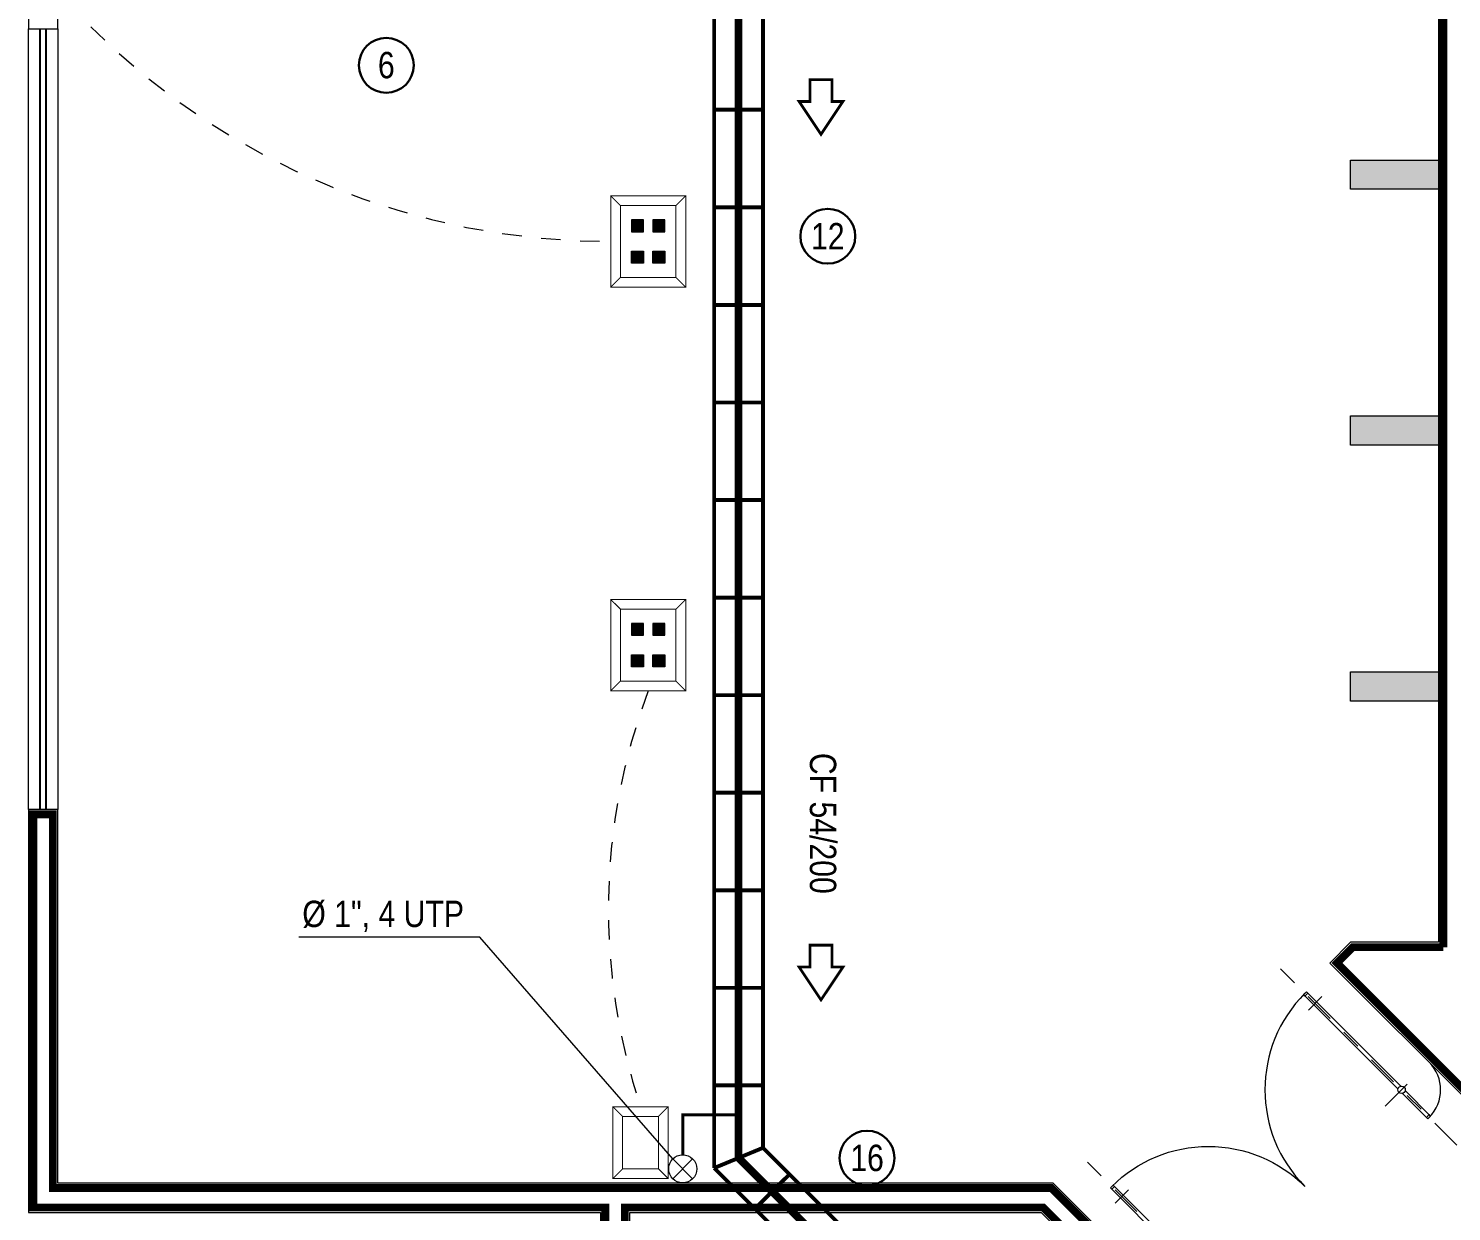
# Model space of a CAD drawing. Header units: millimetres. Extents: x 0 to 99.3, y 0 to 70.2.
# Drawn here: x 17.56 to 24.85, y 32.04 to 38.11 of the extents above; entities that cross this region are included whole.
import ezdxf

# ---------------------------------------------------------------- set-up
doc = ezdxf.new("R2010")
doc.units = ezdxf.units.MM
doc.linetypes.add('CENTER', pattern=[50.8, 31.75, -6.35, 6.35, -6.35])
doc.linetypes.add('DASHED', pattern=[0.75, 0.5, -0.25])
for name, color, linetype, lineweight in [('ARQUITECTÓNICO', 152, 'Continuous', 0), ('CRISTAL', 4, 'Continuous', 0), ('INST. VOZ Y DATOS', 40, 'Continuous', 0), ('TABLAROCA', 33, 'Continuous', 0), ('TEXTOS INST. VOZ Y DATOS', 1, 'Continuous', 0)]:
    doc.layers.add(name, color=color, linetype=linetype, lineweight=lineweight)
doc.layers.add('VENTANAS', color=3, linetype='Continuous')
doc.styles.add('75', font='ARIALN.TTF', dxfattribs={"height": 0.135})

# ---------------------------------------------------------------- blocks, each defined once
blk = doc.blocks.new('gjyti67')
at = {"layer": 'CRISTAL', "color": 8, "linetype": 'CENTER', "ltscale": 0.005}
for p, q in [((148.5715, -45.5337), (148.5715, -45.7714)), ((148.1715, -45.6525), (149.4715, -45.6525))]:
    blk.add_line(p, q, dxfattribs=at)
at = {"layer": 'CRISTAL', "color": 8}
blk.add_line((149.1981, -45.6037), (149.1981, -45.7013), dxfattribs=at)
at = {"layer": 'CRISTAL'}
for p, q in [((148.3715, -45.6425), (148.5555, -45.6425)), ((148.3715, -45.6625), (148.5555, -45.6625)), ((148.3815, -45.6625), (148.3815, -45.6425)), ((148.5875, -45.6425), (149.2715, -45.6425)), ((148.5875, -45.6625), (149.2715, -45.6625)), ((149.2615, -45.6625), (149.2615, -45.6425))]:
    blk.add_line(p, q, dxfattribs=at)
for points in [[(148.3715, -45.6625), (148.3815, -45.6625), (148.3815, -45.6425), (148.3715, -45.6425)], [(149.2715, -45.6625), (149.2615, -45.6625), (149.2615, -45.6425), (149.2715, -45.6425)]]:
    blk.add_lwpolyline(points, close=True, dxfattribs=at)
blk.add_circle((148.5715, -45.6525), 0.0189, dxfattribs=at)
for radius, start, end in [(0.7, 360, 90), (0.2, 180, 270)]:
    blk.add_arc((148.5715, -45.6525), radius, start, end, dxfattribs=at)

msp = doc.modelspace()

# ---------------------------------------------------------------- hatches: boundary and pattern name
at = {"layer": 'INST. VOZ Y DATOS'}
for points in [[(20.7099, 37.1263), (20.6496, 37.1263), (20.6496, 37.066), (20.7099, 37.066)], [(20.8193, 37.1263), (20.759, 37.1263), (20.759, 37.066), (20.8193, 37.066)], [(20.7099, 36.9052), (20.6496, 36.9052), (20.6496, 36.9655), (20.7099, 36.9655)], [(20.8193, 36.9052), (20.759, 36.9052), (20.759, 36.9655), (20.8193, 36.9655)], [(20.7099, 35.0578), (20.6496, 35.0578), (20.6496, 34.9975), (20.7099, 34.9975)], [(20.8193, 35.0578), (20.759, 35.0578), (20.759, 34.9975), (20.8193, 34.9975)], [(20.7099, 34.8367), (20.6496, 34.8367), (20.6496, 34.897), (20.7099, 34.897)], [(20.8193, 34.8367), (20.759, 34.8367), (20.759, 34.897), (20.8193, 34.897)]]:
    msp.add_hatch(color=256, dxfattribs=at).paths.add_polyline_path(points)
at = {"layer": 'TABLAROCA'}
for points in [[(24.3331, 37.4333), (24.3331, 37.2833), (24.7831, 37.2833), (24.7831, 37.4333)], [(24.3331, 36.1219), (24.3331, 35.9719), (24.7831, 35.9719), (24.7831, 36.1219)], [(24.3331, 34.8105), (24.3331, 34.6605), (24.7831, 34.6605), (24.7831, 34.8105)]]:
    msp.add_hatch(color=256, dxfattribs=at).paths.add_polyline_path(points)

# ---------------------------------------------------------------- linework, layer by layer
at = {"layer": 'ARQUITECTÓNICO'}
for points in [[(26.5786, 43.4202), (24.194, 43.4202), (24.194, 43.2702), (24.194, 42.9702), (24.344, 42.9702), (24.344, 43.2702), (24.7831, 43.2702), (24.7831, 40.131), (24.3331, 40.131), (24.3331, 39.981), (24.7831, 39.981), (24.7831, 33.4242)], [(20.6401, 32.1902), (17.7095, 32.1902), (17.7095, 34.1052), (17.5595, 34.1052), (17.5595, 32.0402), (20.4901, 32.0402), (20.4901, 29.612), (23.525, 29.612), (23.525, 29.612), (23.675, 29.612), (23.675, 29.612), (23.675, 29.762), (20.6401, 29.762), (20.6401, 32.0402), (22.7472, 32.0402), (23.525, 31.2624), (23.525, 30.662), (23.675, 30.662), (23.675, 31.3246), (22.8093, 32.1902), (20.4901, 32.1902)], [(24.7831, 33.4242), (24.3331, 33.4242), (24.227, 33.3181), (24.9478, 32.5974)]]:
    msp.add_lwpolyline(points, dxfattribs=at)
at = {"layer": 'ARQUITECTÓNICO', "const_width": 0.04}
for points in [[(26.5536, 43.3952), (24.219, 43.3952), (24.219, 43.2702), (24.219, 42.9952), (24.319, 42.9952), (24.319, 43.2952), (24.8081, 43.2952), (24.8081, 40.106), (24.3581, 40.106), (24.3581, 40.006), (24.8081, 40.006), (24.8081, 33.3992)], [(20.4901, 32.1652), (17.6845, 32.1652), (17.6845, 34.0802), (17.5845, 34.0802), (17.5845, 32.0652), (20.5151, 32.0652), (20.5151, 29.637), (23.525, 29.637), (23.65, 29.637), (23.65, 29.737), (20.6151, 29.737), (20.6151, 32.0652), (22.7576, 32.0652), (23.55, 31.2728), (23.55, 30.687), (23.65, 30.687), (23.65, 31.3142), (22.799, 32.1652), (20.4901, 32.1652)], [(24.8081, 33.3992), (24.3435, 33.3992), (24.2624, 33.3181), (24.9478, 32.6327)]]:
    msp.add_lwpolyline(points, dxfattribs=at)
at = {"layer": 'ARQUITECTÓNICO'}
for points in [[(17.7095, 40.1702), (17.5595, 40.1702), (17.5595, 38.1052), (17.7095, 38.1052)], [(17.5595, 38.1052), (17.7095, 38.1052), (17.7095, 34.1052), (17.5595, 34.1052)]]:
    msp.add_lwpolyline(points, close=True, dxfattribs=at)
at = {"layer": 'INST. VOZ Y DATOS'}
for points, const_width in [([(21.0724, 42.6909), (21.0724, 32.2673)], 0.02), ([(21.3224, 42.6909), (21.3224, 32.3709)], 0.02), ([(21.0724, 37.6909), (21.3224, 37.6909)], 0.02), ([(20.5924, 37.2), (20.5424, 37.25)], 0.005), ([(20.8765, 37.2), (20.9265, 37.25)], 0.005), ([(21.0724, 37.1909), (21.3224, 37.1909)], 0.02), ([(20.5424, 36.7815), (20.5924, 36.8315)], 0.005), ([(20.8765, 36.8315), (20.9265, 36.7815)], 0.005), ([(21.0724, 36.6909), (21.3224, 36.6909)], 0.02), ([(21.0724, 36.1909), (21.3224, 36.1909)], 0.02), ([(21.0724, 35.6909), (21.3224, 35.6909)], 0.02), ([(20.5924, 35.1315), (20.5424, 35.1815)], 0.005), ([(20.8765, 35.1315), (20.9265, 35.1815)], 0.005), ([(21.0724, 35.1909), (21.3224, 35.1909)], 0.02), ([(20.5424, 34.713), (20.5924, 34.763)], 0.005), ([(20.8765, 34.763), (20.9265, 34.713)], 0.005), ([(21.0724, 34.6909), (21.3224, 34.6909)], 0.02), ([(21.0724, 34.1909), (21.3224, 34.1909)], 0.02), ([(21.0724, 33.6909), (21.3224, 33.6909)], 0.02), ([(21.0724, 33.1909), (21.3224, 33.1909)], 0.02), ([(21.0724, 32.6909), (21.3224, 32.6909)], 0.02), ([(20.6031, 32.5316), (20.5531, 32.5816)], 0.005), ([(20.7872, 32.5316), (20.8372, 32.5816)], 0.005), ([(21.3224, 32.3709), (21.0724, 32.2673)], 0.02), ([(21.3224, 32.3709), (21.9656, 31.7276)], 0.02), ([(20.6031, 32.2631), (20.5531, 32.2131)], 0.005), ([(20.7872, 32.2631), (20.8372, 32.2131)], 0.005), ([(21.0724, 32.2673), (21.862, 31.4776)], 0.02), ([(21.2813, 32.0584), (21.4581, 32.2352)], 0.02)]:
    msp.add_lwpolyline(points, dxfattribs=dict(at, const_width=const_width))
at = {"layer": 'INST. VOZ Y DATOS', "color": 6, "const_width": 0.04}
for points in [[(21.1974, 42.5659), (21.1974, 32.3191)], [(21.1974, 32.3191), (21.9138, 31.6026)]]:
    msp.add_lwpolyline(points, dxfattribs=at)
at = {"layer": 'INST. VOZ Y DATOS', "const_width": 0.005}
for points in [[(20.5424, 37.25), (20.9265, 37.25), (20.9265, 36.7815), (20.5424, 36.7815)], [(20.5924, 37.2), (20.8765, 37.2), (20.8765, 36.8315), (20.5924, 36.8315)], [(20.5424, 35.1815), (20.9265, 35.1815), (20.9265, 34.713), (20.5424, 34.713)], [(20.5924, 35.1315), (20.8765, 35.1315), (20.8765, 34.763), (20.5924, 34.763)], [(20.8372, 32.2131), (20.5531, 32.2131), (20.5531, 32.5816), (20.8372, 32.5816)], [(20.7872, 32.2631), (20.6031, 32.2631), (20.6031, 32.5316), (20.7872, 32.5316)]]:
    msp.add_lwpolyline(points, close=True, dxfattribs=at)
at = {"layer": 'INST. VOZ Y DATOS'}
for points in [[(20.7099, 37.1263), (20.6496, 37.1263), (20.6496, 37.066), (20.7099, 37.066)], [(20.8193, 37.1263), (20.759, 37.1263), (20.759, 37.066), (20.8193, 37.066)], [(20.7099, 36.9052), (20.6496, 36.9052), (20.6496, 36.9655), (20.7099, 36.9655)], [(20.8193, 36.9052), (20.759, 36.9052), (20.759, 36.9655), (20.8193, 36.9655)], [(20.7099, 35.0578), (20.6496, 35.0578), (20.6496, 34.9975), (20.7099, 34.9975)], [(20.8193, 35.0578), (20.759, 35.0578), (20.759, 34.9975), (20.8193, 34.9975)], [(20.7099, 34.8367), (20.6496, 34.8367), (20.6496, 34.897), (20.7099, 34.897)], [(20.8193, 34.8367), (20.759, 34.8367), (20.759, 34.897), (20.8193, 34.897)]]:
    msp.add_lwpolyline(points, close=True, dxfattribs=at)
at = {"layer": 'INST. VOZ Y DATOS', "color": 6, "linetype": 'DASHED', "ltscale": 0.01, "const_width": 0.015}
msp.add_lwpolyline([(20.9113, 32.3352), (20.9113, 32.5403), (21.1974, 32.5403)], dxfattribs=at)
at = {"layer": 'INST. VOZ Y DATOS', "color": 6}
for points in [[(20.8604, 32.3141), (20.9622, 32.2123)], [(20.8604, 32.2123), (20.9622, 32.3141)]]:
    msp.add_lwpolyline(points, dxfattribs=at)
msp.add_circle((20.9113, 32.2632), 0.072, dxfattribs=at)
at = {"layer": 'INST. VOZ Y DATOS', "color": 6, "linetype": 'DASHED', "ltscale": 0.01}
for centre, radius, start, end in [((20.5381, 40.7789), 3.7632, 225.03595, 270.06472), ((23.7053, 33.5922), 3.1752, 159.32917, 198.55861)]:
    msp.add_arc(centre, radius, start, end, dxfattribs=at)
at = {"layer": 'TABLAROCA'}
for points in [[(24.3331, 37.4333), (24.7831, 37.4333), (24.7831, 37.2833), (24.3331, 37.2833)], [(24.3331, 36.1219), (24.7831, 36.1219), (24.7831, 35.9719), (24.3331, 35.9719)], [(24.3331, 34.8105), (24.7831, 34.8105), (24.7831, 34.6605), (24.3331, 34.6605)]]:
    msp.add_lwpolyline(points, close=True, dxfattribs=at)
at = {"layer": 'TEXTOS INST. VOZ Y DATOS', "const_width": 0.014}
for points in [[(21.6197, 37.8456), (21.5636, 37.8456), (21.5636, 37.7334), (21.5075, 37.7334), (21.6197, 37.565), (21.732, 37.7334), (21.6759, 37.7334), (21.6759, 37.8456)], [(21.6197, 33.4095), (21.5636, 33.4095), (21.5636, 33.2972), (21.5075, 33.2972), (21.6197, 33.1288), (21.732, 33.2972), (21.6759, 33.2972), (21.6759, 33.4095)]]:
    msp.add_lwpolyline(points, close=True, dxfattribs=at)
at = {"layer": 'TEXTOS INST. VOZ Y DATOS'}
msp.add_lwpolyline([(20.8604, 32.3141), (19.8719, 33.4497), (18.9451, 33.4497)], dxfattribs=at)
at = {"layer": 'TEXTOS INST. VOZ Y DATOS', "lineweight": 30}
for centre in [(19.3928, 37.9189), (21.6545, 37.043), (21.8557, 32.3183)]:
    msp.add_circle(centre, 0.1405, dxfattribs=at)
at = {"layer": 'VENTANAS'}
for points in [[(17.6195, 34.1052), (17.6195, 38.1052)], [(17.6495, 34.1052), (17.6495, 38.1052)]]:
    msp.add_lwpolyline(points, dxfattribs=at)

# ---------------------------------------------------------------- block references
at = {"layer": 'CRISTAL', "rotation": 134.9999999999999}
msp.add_blockref('gjyti67', (97.3688, -104.669), dxfattribs=at)
at = {"layer": 'CRISTAL', "xscale": -1, "rotation": 315}
msp.add_blockref('gjyti67', (160.9413, -41.0965), dxfattribs=at)

# ---------------------------------------------------------------- texts
at = {"layer": 'TEXTOS INST. VOZ Y DATOS', "char_height": 0.135, "style": '75'}
for s, insert, width, attachment_point in [('6', (19.3928, 37.9189), 1.385165, 5), ('12', (21.6545, 37.043), 1.385165, 5), ('\\A1;%%C 1", 4 UTP', (19.7908, 33.6374), 2.199121, 3), ('16', (21.8557, 32.3183), 1.385165, 5)]:
    msp.add_mtext(s, dxfattribs=dict(at, insert=insert, width=width, attachment_point=attachment_point))
at = {"layer": 'TEXTOS INST. VOZ Y DATOS', "insert": (21.6976, 34.0338), "char_height": 0.135, "width": 1.539073, "attachment_point": 2, "rotation": 270, "style": '75'}
msp.add_mtext('CF 54/200', dxfattribs=at)

doc.saveas('drawing.dxf')
